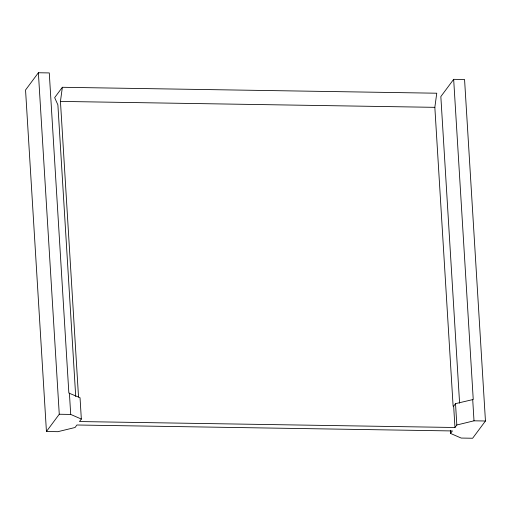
<?xml version="1.0" encoding="UTF-8"?>
<svg xmlns="http://www.w3.org/2000/svg" width="511" height="511" viewBox="0 0 511 511"><rect width="100%" height="100%" fill="white"/><g stroke="black" fill="none" stroke-linecap="round" stroke-linejoin="round"><path stroke-width="0.77" d="M78.528 397.028L60.445 101.408L62.361 87.285L436.752 93.213L434.842 107.336L453.116 406.143L453.659 406.149L455.518 403.652L473.243 399.481L453.666 79.333L464.563 79.505L485.45 421L472.624 438.246L461.184 438.061L450.549 433.443L450.351 430.281M485.45 421L474.004 420.815L456.821 424.999L454.969 427.496L79.486 421.549L81.338 419.052L80.035 397.711L68.857 393.08L49.273 72.926L38.376 72.754L25.55 90L46.437 431.495L57.884 431.68L75.06 427.496L76.918 424.999L452.401 430.945L450.549 433.443M62.361 87.285L54.664 97.633L57.884 104.857L75.717 396.491M46.437 431.495L59.263 414.249L38.376 72.754M453.666 79.333L440.84 96.579L459.593 403.192M60.445 101.408L434.842 107.336M59.263 414.249L70.703 414.427L81.338 419.052M472.701 399.474L474.004 420.815M455.518 403.652L456.821 424.999M453.659 406.149L454.969 427.496M69.4 393.087L70.703 414.427"/></g></svg>
